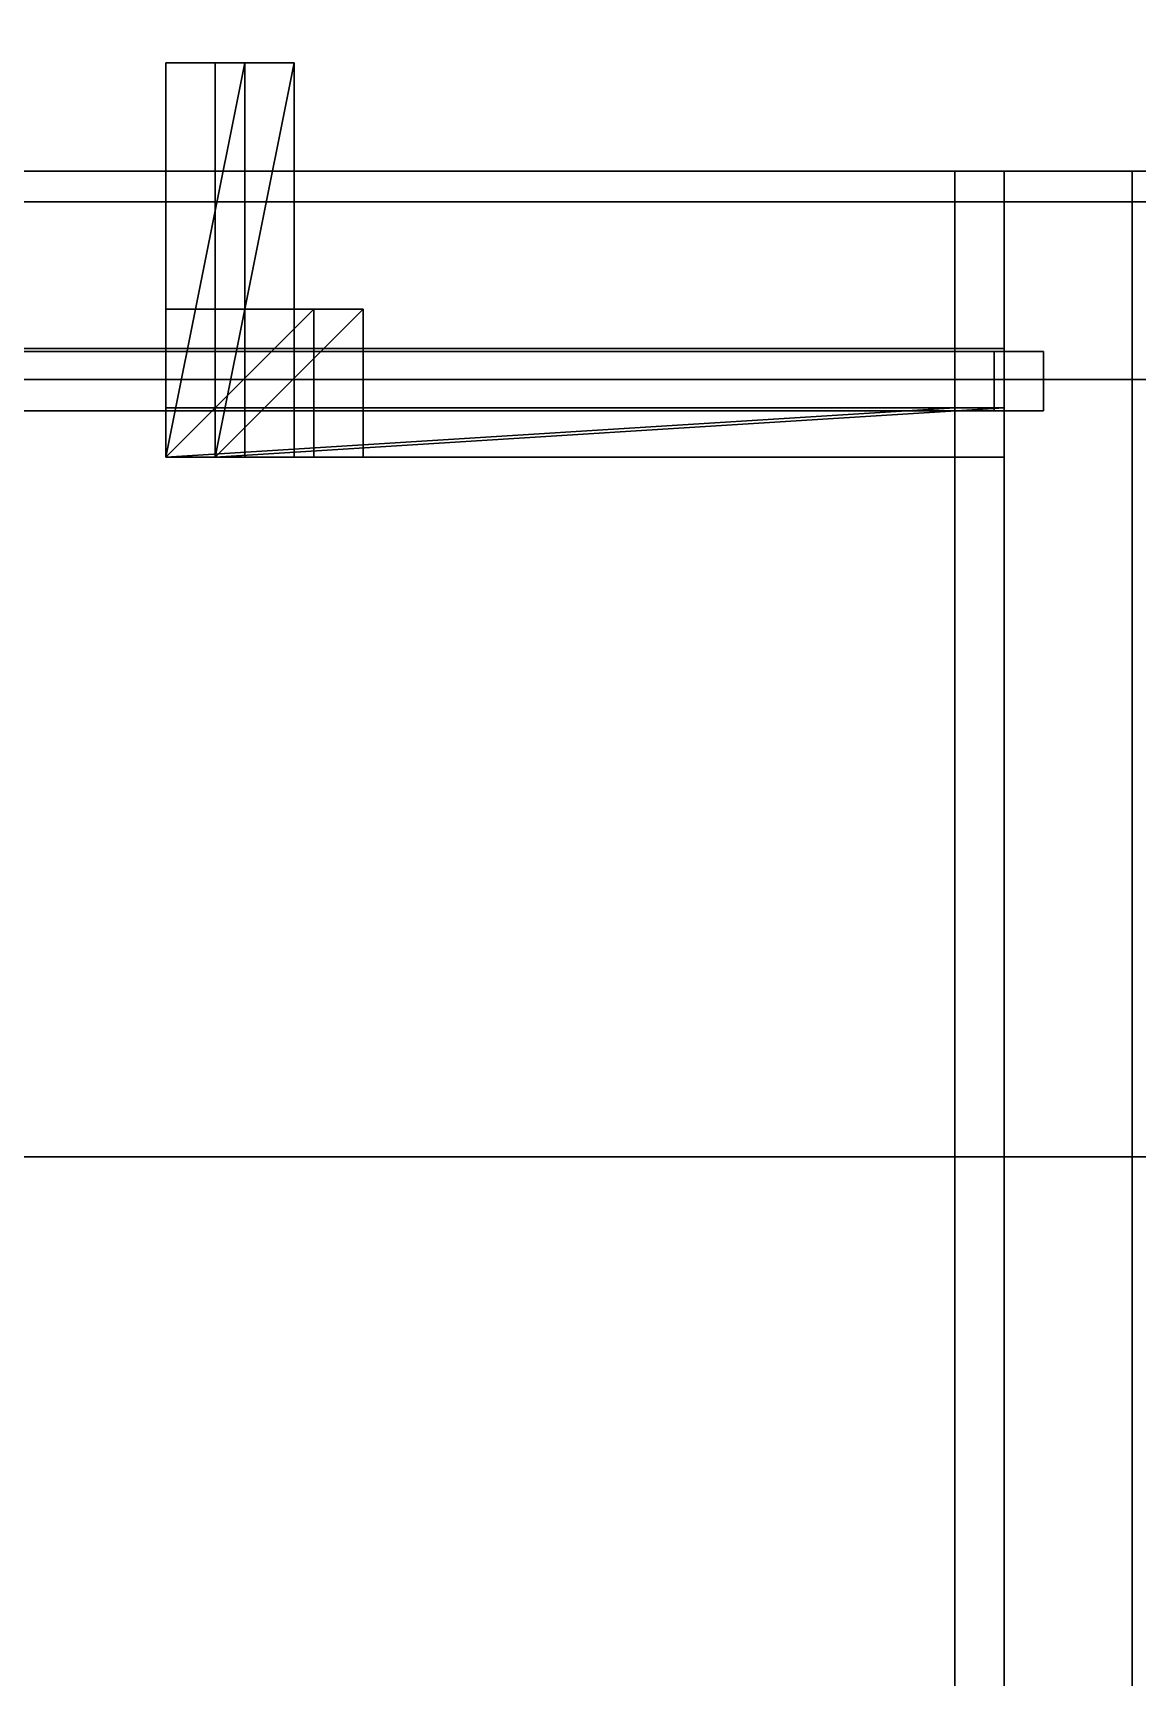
# Model space of a CAD drawing. Extents: x 0 to 5228, y -2725 to 0.
# Drawn here: x 3606 to 3718, y -302.8 to -136 of the extents above; entities that cross this region are included whole.
import ezdxf

# ---------------------------------------------------------------- set-up
doc = ezdxf.new("R2010")
doc.units = 0
for name, color, linetype in [('LAYER0', 7, 'CONTINUOUS'), ('LAYER1', 7, 'CONTINUOUS'), ('LAYER195', 45, 'CONTINUOUS'), ('LAYER228', 7, 'CONTINUOUS'), ('LAYER229', 2, 'CONTINUOUS'), ('LAYER230', 7, 'CONTINUOUS'), ('LAYER231', 253, 'CONTINUOUS'), ('LAYER232', 253, 'CONTINUOUS'), ('LAYER233', 253, 'CONTINUOUS'), ('LAYER234', 253, 'CONTINUOUS'), ('LAYER235', 253, 'CONTINUOUS'), ('LAYER236', 253, 'CONTINUOUS'), ('LAYER237', 7, 'CONTINUOUS'), ('LAYER238', 7, 'CONTINUOUS'), ('LAYER239', 7, 'CONTINUOUS'), ('LAYER241', 7, 'CONTINUOUS'), ('LAYER294', 7, 'CONTINUOUS'), ('LAYER295', 2, 'CONTINUOUS'), ('LAYER296', 7, 'CONTINUOUS'), ('LAYER297', 253, 'CONTINUOUS'), ('LAYER298', 253, 'CONTINUOUS'), ('LAYER299', 253, 'CONTINUOUS'), ('LAYER300', 253, 'CONTINUOUS'), ('LAYER301', 253, 'CONTINUOUS'), ('LAYER302', 253, 'CONTINUOUS'), ('LAYER303', 7, 'CONTINUOUS'), ('LAYER304', 7, 'CONTINUOUS'), ('LAYER305', 7, 'CONTINUOUS'), ('LAYER307', 7, 'CONTINUOUS'), ('LAYER392', 7, 'CONTINUOUS'), ('LAYER393', 7, 'CONTINUOUS'), ('LAYER640', 7, 'CONTINUOUS'), ('LAYER723', 16, 'CONTINUOUS'), ('LAYER752', 7, 'CONTINUOUS')]:
    doc.layers.add(name, color=color, linetype=linetype)

msp = doc.modelspace()

# ---------------------------------------------------------------- linework, layer by layer
at = {"layer": 'LAYER0', "invisible_edges": 1}
for points in [[(5227.5, 0), (0, -2725.14), (0, 0), (5227.5, 0)], [(5227.5, -2725.14, 5), (0, 0, 5), (0, -2725.14, 5), (5227.5, -2725.14, 5)], [(0, 0, 5), (5227.5, -2725.14, 5), (5227.5, 0, 5), (0, 0, 5)], [(0, -2725.14), (5227.5, 0), (5227.5, -2725.14), (0, -2725.14)]]:
    msp.add_3dface(points, dxfattribs=at)
at = {"layer": 'LAYER1'}
for points, invisible_edges in [([(5077.5, 0, 5), (977.5, -150, 5), (977.5, 0, 5), (5077.5, 0, 5)], 1), ([(977.5, -150, 5), (5077.5, 0, 5), (4927.5, -150, 5), (977.5, -150, 5)], 3), ([(4927.5, -150, 2523), (977.5, -150, 5), (4927.5, -150, 5), (4927.5, -150, 2523)], 1), ([(977.5, -150, 5), (4927.5, -150, 2523), (977.5, -150, 2523), (977.5, -150, 5)], 1)]:
    msp.add_3dface(points, dxfattribs=dict(at, invisible_edges=invisible_edges))
at = {"layer": 'LAYER195', "invisible_edges": 1}
for points in [[(2372.5, -150, 1575), (4391.5, -500, 1575), (4391.5, -150, 1575), (2372.5, -150, 1575)], [(4391.5, -500, 1575), (2372.5, -150, 1575), (2372.5, -500, 1575), (4391.5, -500, 1575)], [(4391.5, -150, 1557), (2372.5, -150, 1575), (4391.5, -150, 1575), (4391.5, -150, 1557)], [(2372.5, -150, 1575), (4391.5, -150, 1557), (2372.5, -150, 1557), (2372.5, -150, 1575)], [(2372.5, -500, 1557), (4391.5, -150, 1557), (4391.5, -500, 1557), (2372.5, -500, 1557)], [(4391.5, -150, 1557), (2372.5, -500, 1557), (2372.5, -150, 1557), (4391.5, -150, 1557)]]:
    msp.add_3dface(points, dxfattribs=at)
at = {"layer": 'LAYER228', "invisible_edges": 1}
for points in [[(3699.5, -150, 1938), (3063.5, -150, 1818), (3063.5, -150, 1938), (3699.5, -150, 1938)], [(3063.5, -150, 1818), (3699.5, -150, 1938), (3699.5, -150, 1818), (3063.5, -150, 1818)], [(3699.5, -168, 1818), (3063.5, -150, 1818), (3699.5, -150, 1818), (3699.5, -168, 1818)], [(3063.5, -150, 1818), (3699.5, -168, 1818), (3063.5, -168, 1818), (3063.5, -150, 1818)], [(3063.5, -168, 1938), (3699.5, -150, 1938), (3063.5, -150, 1938), (3063.5, -168, 1938)], [(3699.5, -150, 1938), (3063.5, -168, 1938), (3699.5, -168, 1938), (3699.5, -150, 1938)], [(3699.5, -150, 1938), (3699.5, -168, 1818), (3699.5, -150, 1818), (3699.5, -150, 1938)], [(3699.5, -168, 1818), (3699.5, -150, 1938), (3699.5, -168, 1938), (3699.5, -168, 1818)], [(3699.5, -168, 1818), (3063.5, -168, 1938), (3063.5, -168, 1818), (3699.5, -168, 1818)], [(3063.5, -168, 1938), (3699.5, -168, 1818), (3699.5, -168, 1938), (3063.5, -168, 1938)]]:
    msp.add_3dface(points, dxfattribs=at)
at = {"layer": 'LAYER229'}
for points in [[(3699.5, -179, 1915), (3699.5, -174, 1915), (3619.5, -179, 1915), (3699.5, -179, 1915)], [(3619.5, -179, 1915), (3699.5, -174, 1915), (3619.5, -174, 1915), (3619.5, -179, 1915)], [(3619.5, -179, 1915), (3619.5, -174, 1915), (3619.5, -179, 1892), (3619.5, -179, 1915)], [(3619.5, -179, 1892), (3619.5, -174, 1915), (3619.5, -174, 1892), (3619.5, -179, 1892)], [(3699.5, -179, 1892), (3619.5, -179, 1892), (3699.5, -174, 1892), (3699.5, -179, 1892)], [(3699.5, -174, 1892), (3619.5, -179, 1892), (3619.5, -174, 1892), (3699.5, -174, 1892)], [(3699.5, -174, 1892), (3619.5, -174, 1892), (3699.5, -174, 1915), (3699.5, -174, 1892)], [(3699.5, -174, 1915), (3619.5, -174, 1892), (3619.5, -174, 1915), (3699.5, -174, 1915)], [(3699.5, -179, 1892), (3699.5, -174, 1892), (3699.5, -179, 1915), (3699.5, -179, 1892)], [(3699.5, -179, 1915), (3699.5, -174, 1892), (3699.5, -174, 1915), (3699.5, -179, 1915)], [(3699.5, -179, 1915), (3619.5, -179, 1915), (3699.5, -179, 1892), (3699.5, -179, 1915)], [(3699.5, -179, 1892), (3619.5, -179, 1915), (3619.5, -179, 1892), (3699.5, -179, 1892)]]:
    msp.add_3dface(points, dxfattribs=at)
at = {"layer": 'LAYER230', "invisible_edges": 1}
for points in [[(3619.5, -174, 1915), (3699.5, -179, 1915), (3699.5, -174, 1915), (3619.5, -174, 1915)], [(3699.5, -179, 1915), (3619.5, -174, 1915), (3619.5, -179, 1915), (3699.5, -179, 1915)], [(3619.5, -179, 1892), (3699.5, -174, 1892), (3699.5, -179, 1892), (3619.5, -179, 1892)], [(3699.5, -174, 1892), (3619.5, -179, 1892), (3619.5, -174, 1892), (3699.5, -174, 1892)], [(3619.5, -174, 1915), (3619.5, -179, 1892), (3619.5, -179, 1915), (3619.5, -174, 1915)], [(3619.5, -179, 1892), (3619.5, -174, 1915), (3619.5, -174, 1892), (3619.5, -179, 1892)], [(3699.5, -174, 1892), (3619.5, -174, 1915), (3699.5, -174, 1915), (3699.5, -174, 1892)], [(3619.5, -174, 1915), (3699.5, -174, 1892), (3619.5, -174, 1892), (3619.5, -174, 1915)], [(3699.5, -174, 1892), (3699.5, -179, 1915), (3699.5, -179, 1892), (3699.5, -174, 1892)], [(3699.5, -179, 1915), (3699.5, -174, 1892), (3699.5, -174, 1915), (3699.5, -179, 1915)], [(3619.5, -179, 1892), (3699.5, -179, 1915), (3619.5, -179, 1915), (3619.5, -179, 1892)], [(3699.5, -179, 1915), (3619.5, -179, 1892), (3699.5, -179, 1892), (3699.5, -179, 1915)]]:
    msp.add_3dface(points, dxfattribs=at)
at = {"layer": 'LAYER231'}
for points in [[(3634.5, -179, 1915), (3634.5, -164, 1915), (3619.5, -179, 1915), (3634.5, -179, 1915)], [(3619.5, -179, 1915), (3634.5, -164, 1915), (3619.5, -164, 1915), (3619.5, -179, 1915)], [(3619.5, -179, 1915), (3619.5, -164, 1915), (3619.5, -179, 1900), (3619.5, -179, 1915)], [(3619.5, -179, 1900), (3619.5, -164, 1915), (3619.5, -164, 1900), (3619.5, -179, 1900)], [(3634.5, -179, 1900), (3619.5, -179, 1900), (3634.5, -164, 1900), (3634.5, -179, 1900)], [(3634.5, -164, 1900), (3619.5, -179, 1900), (3619.5, -164, 1900), (3634.5, -164, 1900)], [(3634.5, -164, 1900), (3619.5, -164, 1900), (3634.5, -164, 1915), (3634.5, -164, 1900)], [(3634.5, -164, 1915), (3619.5, -164, 1900), (3619.5, -164, 1915), (3634.5, -164, 1915)], [(3634.5, -179, 1900), (3634.5, -164, 1900), (3634.5, -179, 1915), (3634.5, -179, 1900)], [(3634.5, -179, 1915), (3634.5, -164, 1900), (3634.5, -164, 1915), (3634.5, -179, 1915)], [(3634.5, -179, 1915), (3619.5, -179, 1915), (3634.5, -179, 1900), (3634.5, -179, 1915)], [(3634.5, -179, 1900), (3619.5, -179, 1915), (3619.5, -179, 1900), (3634.5, -179, 1900)]]:
    msp.add_3dface(points, dxfattribs=at)
at = {"layer": 'LAYER232'}
for points in [[(3634.5, -179, 1915), (3634.5, -164, 1915), (3619.5, -179, 1915), (3634.5, -179, 1915)], [(3619.5, -179, 1915), (3634.5, -164, 1915), (3619.5, -164, 1915), (3619.5, -179, 1915)], [(3619.5, -179, 1915), (3619.5, -164, 1915), (3619.5, -179, 1900), (3619.5, -179, 1915)], [(3619.5, -179, 1900), (3619.5, -164, 1915), (3619.5, -164, 1900), (3619.5, -179, 1900)], [(3634.5, -179, 1900), (3619.5, -179, 1900), (3634.5, -164, 1900), (3634.5, -179, 1900)], [(3634.5, -164, 1900), (3619.5, -179, 1900), (3619.5, -164, 1900), (3634.5, -164, 1900)], [(3634.5, -164, 1900), (3619.5, -164, 1900), (3634.5, -164, 1915), (3634.5, -164, 1900)], [(3634.5, -164, 1915), (3619.5, -164, 1900), (3619.5, -164, 1915), (3634.5, -164, 1915)], [(3634.5, -179, 1900), (3634.5, -164, 1900), (3634.5, -179, 1915), (3634.5, -179, 1900)], [(3634.5, -179, 1915), (3634.5, -164, 1900), (3634.5, -164, 1915), (3634.5, -179, 1915)], [(3634.5, -179, 1915), (3619.5, -179, 1915), (3634.5, -179, 1900), (3634.5, -179, 1915)], [(3634.5, -179, 1900), (3619.5, -179, 1915), (3619.5, -179, 1900), (3634.5, -179, 1900)]]:
    msp.add_3dface(points, dxfattribs=at)
at = {"layer": 'LAYER233'}
for points in [[(3634.5, -179, 1915), (3634.5, -164, 1915), (3619.5, -179, 1915), (3634.5, -179, 1915)], [(3619.5, -179, 1915), (3634.5, -164, 1915), (3619.5, -164, 1915), (3619.5, -179, 1915)], [(3619.5, -179, 1915), (3619.5, -164, 1915), (3619.5, -179, 1900), (3619.5, -179, 1915)], [(3619.5, -179, 1900), (3619.5, -164, 1915), (3619.5, -164, 1900), (3619.5, -179, 1900)], [(3634.5, -179, 1900), (3619.5, -179, 1900), (3634.5, -164, 1900), (3634.5, -179, 1900)], [(3634.5, -164, 1900), (3619.5, -179, 1900), (3619.5, -164, 1900), (3634.5, -164, 1900)], [(3634.5, -164, 1900), (3619.5, -164, 1900), (3634.5, -164, 1915), (3634.5, -164, 1900)], [(3634.5, -164, 1915), (3619.5, -164, 1900), (3619.5, -164, 1915), (3634.5, -164, 1915)], [(3634.5, -179, 1900), (3634.5, -164, 1900), (3634.5, -179, 1915), (3634.5, -179, 1900)], [(3634.5, -179, 1915), (3634.5, -164, 1900), (3634.5, -164, 1915), (3634.5, -179, 1915)], [(3634.5, -179, 1915), (3619.5, -179, 1915), (3634.5, -179, 1900), (3634.5, -179, 1915)], [(3634.5, -179, 1900), (3619.5, -179, 1915), (3619.5, -179, 1900), (3634.5, -179, 1900)]]:
    msp.add_3dface(points, dxfattribs=at)
at = {"layer": 'LAYER234'}
for points in [[(3634.5, -179, 1915), (3634.5, -164, 1915), (3619.5, -179, 1915), (3634.5, -179, 1915)], [(3619.5, -179, 1915), (3634.5, -164, 1915), (3619.5, -164, 1915), (3619.5, -179, 1915)], [(3619.5, -179, 1915), (3619.5, -164, 1915), (3619.5, -179, 1900), (3619.5, -179, 1915)], [(3619.5, -179, 1900), (3619.5, -164, 1915), (3619.5, -164, 1900), (3619.5, -179, 1900)], [(3634.5, -179, 1900), (3619.5, -179, 1900), (3634.5, -164, 1900), (3634.5, -179, 1900)], [(3634.5, -164, 1900), (3619.5, -179, 1900), (3619.5, -164, 1900), (3634.5, -164, 1900)], [(3634.5, -164, 1900), (3619.5, -164, 1900), (3634.5, -164, 1915), (3634.5, -164, 1900)], [(3634.5, -164, 1915), (3619.5, -164, 1900), (3619.5, -164, 1915), (3634.5, -164, 1915)], [(3634.5, -179, 1900), (3634.5, -164, 1900), (3634.5, -179, 1915), (3634.5, -179, 1900)], [(3634.5, -179, 1915), (3634.5, -164, 1900), (3634.5, -164, 1915), (3634.5, -179, 1915)], [(3634.5, -179, 1915), (3619.5, -179, 1915), (3634.5, -179, 1900), (3634.5, -179, 1915)], [(3634.5, -179, 1900), (3619.5, -179, 1915), (3619.5, -179, 1900), (3634.5, -179, 1900)]]:
    msp.add_3dface(points, dxfattribs=at)
at = {"layer": 'LAYER235'}
for points in [[(3627.5, -179, 1915), (3627.5, -139, 1915), (3619.5, -179, 1915), (3627.5, -179, 1915)], [(3619.5, -179, 1915), (3627.5, -139, 1915), (3619.5, -139, 1915), (3619.5, -179, 1915)], [(3619.5, -179, 1915), (3619.5, -139, 1915), (3619.5, -179, 1907), (3619.5, -179, 1915)], [(3619.5, -179, 1907), (3619.5, -139, 1915), (3619.5, -139, 1907), (3619.5, -179, 1907)], [(3627.5, -179, 1907), (3619.5, -179, 1907), (3627.5, -139, 1907), (3627.5, -179, 1907)], [(3627.5, -139, 1907), (3619.5, -179, 1907), (3619.5, -139, 1907), (3627.5, -139, 1907)], [(3627.5, -139, 1907), (3619.5, -139, 1907), (3627.5, -139, 1915), (3627.5, -139, 1907)], [(3627.5, -139, 1915), (3619.5, -139, 1907), (3619.5, -139, 1915), (3627.5, -139, 1915)], [(3627.5, -179, 1907), (3627.5, -139, 1907), (3627.5, -179, 1915), (3627.5, -179, 1907)], [(3627.5, -179, 1915), (3627.5, -139, 1907), (3627.5, -139, 1915), (3627.5, -179, 1915)], [(3627.5, -179, 1915), (3619.5, -179, 1915), (3627.5, -179, 1907), (3627.5, -179, 1915)], [(3627.5, -179, 1907), (3619.5, -179, 1915), (3619.5, -179, 1907), (3627.5, -179, 1907)]]:
    msp.add_3dface(points, dxfattribs=at)
at = {"layer": 'LAYER236'}
for points in [[(3699.5, -179, 1915), (3699.5, -174, 1915), (3619.5, -179, 1915), (3699.5, -179, 1915)], [(3619.5, -179, 1915), (3699.5, -174, 1915), (3619.5, -174, 1915), (3619.5, -179, 1915)], [(3619.5, -179, 1915), (3619.5, -174, 1915), (3619.5, -179, 1899), (3619.5, -179, 1915)], [(3619.5, -179, 1899), (3619.5, -174, 1915), (3619.5, -174, 1899), (3619.5, -179, 1899)], [(3699.5, -179, 1899), (3619.5, -179, 1899), (3699.5, -174, 1899), (3699.5, -179, 1899)], [(3699.5, -174, 1899), (3619.5, -179, 1899), (3619.5, -174, 1899), (3699.5, -174, 1899)], [(3699.5, -174, 1899), (3619.5, -174, 1899), (3699.5, -174, 1915), (3699.5, -174, 1899)], [(3699.5, -174, 1915), (3619.5, -174, 1899), (3619.5, -174, 1915), (3699.5, -174, 1915)], [(3699.5, -179, 1899), (3699.5, -174, 1899), (3699.5, -179, 1915), (3699.5, -179, 1899)], [(3699.5, -179, 1915), (3699.5, -174, 1899), (3699.5, -174, 1915), (3699.5, -179, 1915)], [(3699.5, -179, 1915), (3619.5, -179, 1915), (3699.5, -179, 1899), (3699.5, -179, 1915)], [(3699.5, -179, 1899), (3619.5, -179, 1915), (3619.5, -179, 1899), (3699.5, -179, 1899)]]:
    msp.add_3dface(points, dxfattribs=at)
at = {"layer": 'LAYER237', "invisible_edges": 1}
for points in [[(3063.5, -150, 1956), (3699.5, -500, 1956), (3699.5, -150, 1956), (3063.5, -150, 1956)], [(3699.5, -500, 1956), (3063.5, -150, 1956), (3063.5, -500, 1956), (3699.5, -500, 1956)], [(3699.5, -150, 1938), (3063.5, -150, 1956), (3699.5, -150, 1956), (3699.5, -150, 1938)], [(3063.5, -150, 1956), (3699.5, -150, 1938), (3063.5, -150, 1938), (3063.5, -150, 1956)], [(3063.5, -500, 1938), (3699.5, -150, 1938), (3699.5, -500, 1938), (3063.5, -500, 1938)], [(3699.5, -150, 1938), (3063.5, -500, 1938), (3063.5, -150, 1938), (3699.5, -150, 1938)], [(3699.5, -150, 1938), (3699.5, -500, 1956), (3699.5, -500, 1938), (3699.5, -150, 1938)], [(3699.5, -500, 1956), (3699.5, -150, 1938), (3699.5, -150, 1956), (3699.5, -500, 1956)]]:
    msp.add_3dface(points, dxfattribs=at)
at = {"layer": 'LAYER238', "invisible_edges": 1}
for points in [[(3699.5, -150, 1576), (3063.5, -500, 1576), (3063.5, -150, 1576), (3699.5, -150, 1576)], [(3063.5, -500, 1576), (3699.5, -150, 1576), (3699.5, -500, 1576), (3063.5, -500, 1576)], [(3063.5, -150, 1594), (3699.5, -150, 1576), (3063.5, -150, 1576), (3063.5, -150, 1594)], [(3699.5, -150, 1576), (3063.5, -150, 1594), (3699.5, -150, 1594), (3699.5, -150, 1576)], [(3699.5, -500, 1594), (3063.5, -150, 1594), (3063.5, -500, 1594), (3699.5, -500, 1594)], [(3063.5, -150, 1594), (3699.5, -500, 1594), (3699.5, -150, 1594), (3063.5, -150, 1594)], [(3699.5, -150, 1576), (3699.5, -500, 1594), (3699.5, -500, 1576), (3699.5, -150, 1576)], [(3699.5, -500, 1594), (3699.5, -150, 1576), (3699.5, -150, 1594), (3699.5, -500, 1594)]]:
    msp.add_3dface(points, dxfattribs=at)
at = {"layer": 'LAYER239', "invisible_edges": 1}
for points in [[(3059.5, -168.2998, 1590), (3703.5, -168.2998, 1942), (3703.5, -168.2998, 1590), (3059.5, -168.2998, 1590)], [(3703.5, -168.2998, 1942), (3059.5, -168.2998, 1590), (3059.5, -168.2998, 1942), (3703.5, -168.2998, 1942)], [(3059.5, -174.2998, 1942), (3703.5, -168.2998, 1942), (3059.5, -168.2998, 1942), (3059.5, -174.2998, 1942)], [(3703.5, -168.2998, 1942), (3059.5, -174.2998, 1942), (3703.5, -174.2998, 1942), (3703.5, -168.2998, 1942)], [(3703.5, -174.2998, 1590), (3059.5, -168.2998, 1590), (3703.5, -168.2998, 1590), (3703.5, -174.2998, 1590)], [(3059.5, -168.2998, 1590), (3703.5, -174.2998, 1590), (3059.5, -174.2998, 1590), (3059.5, -168.2998, 1590)], [(3703.5, -174.2998, 1590), (3703.5, -168.2998, 1942), (3703.5, -174.2998, 1942), (3703.5, -174.2998, 1590)], [(3703.5, -168.2998, 1942), (3703.5, -174.2998, 1590), (3703.5, -168.2998, 1590), (3703.5, -168.2998, 1942)], [(3059.5, -174.2998, 1942), (3703.5, -174.2998, 1590), (3703.5, -174.2998, 1942), (3059.5, -174.2998, 1942)], [(3703.5, -174.2998, 1590), (3059.5, -174.2998, 1942), (3059.5, -174.2998, 1590), (3703.5, -174.2998, 1590)]]:
    msp.add_3dface(points, dxfattribs=at)
at = {"layer": 'LAYER241', "invisible_edges": 1}
for points in [[(3699.5, -150, 1575), (3699.5, -500, 1957), (3699.5, -150, 1957), (3699.5, -150, 1575)], [(3699.5, -500, 1957), (3699.5, -150, 1575), (3699.5, -500, 1575), (3699.5, -500, 1957)], [(3699.5, -150, 1575), (3717.5, -500, 1575), (3699.5, -500, 1575), (3699.5, -150, 1575)], [(3717.5, -500, 1575), (3699.5, -150, 1575), (3717.5, -150, 1575), (3717.5, -500, 1575)], [(3717.5, -150, 1957), (3699.5, -500, 1957), (3717.5, -500, 1957), (3717.5, -150, 1957)], [(3699.5, -500, 1957), (3717.5, -150, 1957), (3699.5, -150, 1957), (3699.5, -500, 1957)], [(3717.5, -150, 1957), (3699.5, -150, 1575), (3699.5, -150, 1957), (3717.5, -150, 1957)], [(3699.5, -150, 1575), (3717.5, -150, 1957), (3717.5, -150, 1575), (3699.5, -150, 1575)], [(3717.5, -500, 1575), (3717.5, -150, 1957), (3717.5, -500, 1957), (3717.5, -500, 1575)], [(3717.5, -150, 1957), (3717.5, -500, 1575), (3717.5, -150, 1575), (3717.5, -150, 1957)]]:
    msp.add_3dface(points, dxfattribs=at)
at = {"layer": 'LAYER294', "invisible_edges": 1}
for points in [[(3704.5, -150, 2456), (3056.5, -150, 2336), (3056.5, -150, 2456), (3704.5, -150, 2456)], [(3056.5, -150, 2336), (3704.5, -150, 2456), (3704.5, -150, 2336), (3056.5, -150, 2336)], [(3704.5, -168, 2336), (3056.5, -150, 2336), (3704.5, -150, 2336), (3704.5, -168, 2336)], [(3056.5, -150, 2336), (3704.5, -168, 2336), (3056.5, -168, 2336), (3056.5, -150, 2336)], [(3056.5, -168, 2456), (3704.5, -150, 2456), (3056.5, -150, 2456), (3056.5, -168, 2456)], [(3704.5, -150, 2456), (3056.5, -168, 2456), (3704.5, -168, 2456), (3704.5, -150, 2456)], [(3704.5, -150, 2456), (3704.5, -168, 2336), (3704.5, -150, 2336), (3704.5, -150, 2456)], [(3704.5, -168, 2336), (3704.5, -150, 2456), (3704.5, -168, 2456), (3704.5, -168, 2336)], [(3704.5, -168, 2336), (3056.5, -168, 2456), (3056.5, -168, 2336), (3704.5, -168, 2336)], [(3056.5, -168, 2456), (3704.5, -168, 2336), (3704.5, -168, 2456), (3056.5, -168, 2456)]]:
    msp.add_3dface(points, dxfattribs=at)
at = {"layer": 'LAYER295'}
for points in [[(3704.5, -179, 2433), (3704.5, -174, 2433), (3624.5, -179, 2433), (3704.5, -179, 2433)], [(3624.5, -179, 2433), (3704.5, -174, 2433), (3624.5, -174, 2433), (3624.5, -179, 2433)], [(3624.5, -179, 2433), (3624.5, -174, 2433), (3624.5, -179, 2410), (3624.5, -179, 2433)], [(3624.5, -179, 2410), (3624.5, -174, 2433), (3624.5, -174, 2410), (3624.5, -179, 2410)], [(3704.5, -179, 2410), (3624.5, -179, 2410), (3704.5, -174, 2410), (3704.5, -179, 2410)], [(3704.5, -174, 2410), (3624.5, -179, 2410), (3624.5, -174, 2410), (3704.5, -174, 2410)], [(3704.5, -174, 2410), (3624.5, -174, 2410), (3704.5, -174, 2433), (3704.5, -174, 2410)], [(3704.5, -174, 2433), (3624.5, -174, 2410), (3624.5, -174, 2433), (3704.5, -174, 2433)], [(3704.5, -179, 2410), (3704.5, -174, 2410), (3704.5, -179, 2433), (3704.5, -179, 2410)], [(3704.5, -179, 2433), (3704.5, -174, 2410), (3704.5, -174, 2433), (3704.5, -179, 2433)], [(3704.5, -179, 2433), (3624.5, -179, 2433), (3704.5, -179, 2410), (3704.5, -179, 2433)], [(3704.5, -179, 2410), (3624.5, -179, 2433), (3624.5, -179, 2410), (3704.5, -179, 2410)]]:
    msp.add_3dface(points, dxfattribs=at)
at = {"layer": 'LAYER296', "invisible_edges": 1}
for points in [[(3624.5, -174, 2433), (3704.5, -179, 2433), (3704.5, -174, 2433), (3624.5, -174, 2433)], [(3704.5, -179, 2433), (3624.5, -174, 2433), (3624.5, -179, 2433), (3704.5, -179, 2433)], [(3624.5, -179, 2410), (3704.5, -174, 2410), (3704.5, -179, 2410), (3624.5, -179, 2410)], [(3704.5, -174, 2410), (3624.5, -179, 2410), (3624.5, -174, 2410), (3704.5, -174, 2410)], [(3624.5, -174, 2433), (3624.5, -179, 2410), (3624.5, -179, 2433), (3624.5, -174, 2433)], [(3624.5, -179, 2410), (3624.5, -174, 2433), (3624.5, -174, 2410), (3624.5, -179, 2410)], [(3704.5, -174, 2410), (3624.5, -174, 2433), (3704.5, -174, 2433), (3704.5, -174, 2410)], [(3624.5, -174, 2433), (3704.5, -174, 2410), (3624.5, -174, 2410), (3624.5, -174, 2433)], [(3704.5, -174, 2410), (3704.5, -179, 2433), (3704.5, -179, 2410), (3704.5, -174, 2410)], [(3704.5, -179, 2433), (3704.5, -174, 2410), (3704.5, -174, 2433), (3704.5, -179, 2433)], [(3624.5, -179, 2410), (3704.5, -179, 2433), (3624.5, -179, 2433), (3624.5, -179, 2410)], [(3704.5, -179, 2433), (3624.5, -179, 2410), (3704.5, -179, 2410), (3704.5, -179, 2433)]]:
    msp.add_3dface(points, dxfattribs=at)
at = {"layer": 'LAYER297'}
for points in [[(3639.5, -179, 2433), (3639.5, -164, 2433), (3624.5, -179, 2433), (3639.5, -179, 2433)], [(3624.5, -179, 2433), (3639.5, -164, 2433), (3624.5, -164, 2433), (3624.5, -179, 2433)], [(3624.5, -179, 2433), (3624.5, -164, 2433), (3624.5, -179, 2418), (3624.5, -179, 2433)], [(3624.5, -179, 2418), (3624.5, -164, 2433), (3624.5, -164, 2418), (3624.5, -179, 2418)], [(3639.5, -179, 2418), (3624.5, -179, 2418), (3639.5, -164, 2418), (3639.5, -179, 2418)], [(3639.5, -164, 2418), (3624.5, -179, 2418), (3624.5, -164, 2418), (3639.5, -164, 2418)], [(3639.5, -164, 2418), (3624.5, -164, 2418), (3639.5, -164, 2433), (3639.5, -164, 2418)], [(3639.5, -164, 2433), (3624.5, -164, 2418), (3624.5, -164, 2433), (3639.5, -164, 2433)], [(3639.5, -179, 2418), (3639.5, -164, 2418), (3639.5, -179, 2433), (3639.5, -179, 2418)], [(3639.5, -179, 2433), (3639.5, -164, 2418), (3639.5, -164, 2433), (3639.5, -179, 2433)], [(3639.5, -179, 2433), (3624.5, -179, 2433), (3639.5, -179, 2418), (3639.5, -179, 2433)], [(3639.5, -179, 2418), (3624.5, -179, 2433), (3624.5, -179, 2418), (3639.5, -179, 2418)]]:
    msp.add_3dface(points, dxfattribs=at)
at = {"layer": 'LAYER298'}
for points in [[(3639.5, -179, 2433), (3639.5, -164, 2433), (3624.5, -179, 2433), (3639.5, -179, 2433)], [(3624.5, -179, 2433), (3639.5, -164, 2433), (3624.5, -164, 2433), (3624.5, -179, 2433)], [(3624.5, -179, 2433), (3624.5, -164, 2433), (3624.5, -179, 2418), (3624.5, -179, 2433)], [(3624.5, -179, 2418), (3624.5, -164, 2433), (3624.5, -164, 2418), (3624.5, -179, 2418)], [(3639.5, -179, 2418), (3624.5, -179, 2418), (3639.5, -164, 2418), (3639.5, -179, 2418)], [(3639.5, -164, 2418), (3624.5, -179, 2418), (3624.5, -164, 2418), (3639.5, -164, 2418)], [(3639.5, -164, 2418), (3624.5, -164, 2418), (3639.5, -164, 2433), (3639.5, -164, 2418)], [(3639.5, -164, 2433), (3624.5, -164, 2418), (3624.5, -164, 2433), (3639.5, -164, 2433)], [(3639.5, -179, 2418), (3639.5, -164, 2418), (3639.5, -179, 2433), (3639.5, -179, 2418)], [(3639.5, -179, 2433), (3639.5, -164, 2418), (3639.5, -164, 2433), (3639.5, -179, 2433)], [(3639.5, -179, 2433), (3624.5, -179, 2433), (3639.5, -179, 2418), (3639.5, -179, 2433)], [(3639.5, -179, 2418), (3624.5, -179, 2433), (3624.5, -179, 2418), (3639.5, -179, 2418)]]:
    msp.add_3dface(points, dxfattribs=at)
at = {"layer": 'LAYER299'}
for points in [[(3639.5, -179, 2433), (3639.5, -164, 2433), (3624.5, -179, 2433), (3639.5, -179, 2433)], [(3624.5, -179, 2433), (3639.5, -164, 2433), (3624.5, -164, 2433), (3624.5, -179, 2433)], [(3624.5, -179, 2433), (3624.5, -164, 2433), (3624.5, -179, 2418), (3624.5, -179, 2433)], [(3624.5, -179, 2418), (3624.5, -164, 2433), (3624.5, -164, 2418), (3624.5, -179, 2418)], [(3639.5, -179, 2418), (3624.5, -179, 2418), (3639.5, -164, 2418), (3639.5, -179, 2418)], [(3639.5, -164, 2418), (3624.5, -179, 2418), (3624.5, -164, 2418), (3639.5, -164, 2418)], [(3639.5, -164, 2418), (3624.5, -164, 2418), (3639.5, -164, 2433), (3639.5, -164, 2418)], [(3639.5, -164, 2433), (3624.5, -164, 2418), (3624.5, -164, 2433), (3639.5, -164, 2433)], [(3639.5, -179, 2418), (3639.5, -164, 2418), (3639.5, -179, 2433), (3639.5, -179, 2418)], [(3639.5, -179, 2433), (3639.5, -164, 2418), (3639.5, -164, 2433), (3639.5, -179, 2433)], [(3639.5, -179, 2433), (3624.5, -179, 2433), (3639.5, -179, 2418), (3639.5, -179, 2433)], [(3639.5, -179, 2418), (3624.5, -179, 2433), (3624.5, -179, 2418), (3639.5, -179, 2418)]]:
    msp.add_3dface(points, dxfattribs=at)
at = {"layer": 'LAYER300'}
for points in [[(3639.5, -179, 2433), (3639.5, -164, 2433), (3624.5, -179, 2433), (3639.5, -179, 2433)], [(3624.5, -179, 2433), (3639.5, -164, 2433), (3624.5, -164, 2433), (3624.5, -179, 2433)], [(3624.5, -179, 2433), (3624.5, -164, 2433), (3624.5, -179, 2418), (3624.5, -179, 2433)], [(3624.5, -179, 2418), (3624.5, -164, 2433), (3624.5, -164, 2418), (3624.5, -179, 2418)], [(3639.5, -179, 2418), (3624.5, -179, 2418), (3639.5, -164, 2418), (3639.5, -179, 2418)], [(3639.5, -164, 2418), (3624.5, -179, 2418), (3624.5, -164, 2418), (3639.5, -164, 2418)], [(3639.5, -164, 2418), (3624.5, -164, 2418), (3639.5, -164, 2433), (3639.5, -164, 2418)], [(3639.5, -164, 2433), (3624.5, -164, 2418), (3624.5, -164, 2433), (3639.5, -164, 2433)], [(3639.5, -179, 2418), (3639.5, -164, 2418), (3639.5, -179, 2433), (3639.5, -179, 2418)], [(3639.5, -179, 2433), (3639.5, -164, 2418), (3639.5, -164, 2433), (3639.5, -179, 2433)], [(3639.5, -179, 2433), (3624.5, -179, 2433), (3639.5, -179, 2418), (3639.5, -179, 2433)], [(3639.5, -179, 2418), (3624.5, -179, 2433), (3624.5, -179, 2418), (3639.5, -179, 2418)]]:
    msp.add_3dface(points, dxfattribs=at)
at = {"layer": 'LAYER301'}
for points in [[(3632.5, -179, 2433), (3632.5, -139, 2433), (3624.5, -179, 2433), (3632.5, -179, 2433)], [(3624.5, -179, 2433), (3632.5, -139, 2433), (3624.5, -139, 2433), (3624.5, -179, 2433)], [(3624.5, -179, 2433), (3624.5, -139, 2433), (3624.5, -179, 2425), (3624.5, -179, 2433)], [(3624.5, -179, 2425), (3624.5, -139, 2433), (3624.5, -139, 2425), (3624.5, -179, 2425)], [(3632.5, -179, 2425), (3624.5, -179, 2425), (3632.5, -139, 2425), (3632.5, -179, 2425)], [(3632.5, -139, 2425), (3624.5, -179, 2425), (3624.5, -139, 2425), (3632.5, -139, 2425)], [(3632.5, -139, 2425), (3624.5, -139, 2425), (3632.5, -139, 2433), (3632.5, -139, 2425)], [(3632.5, -139, 2433), (3624.5, -139, 2425), (3624.5, -139, 2433), (3632.5, -139, 2433)], [(3632.5, -179, 2425), (3632.5, -139, 2425), (3632.5, -179, 2433), (3632.5, -179, 2425)], [(3632.5, -179, 2433), (3632.5, -139, 2425), (3632.5, -139, 2433), (3632.5, -179, 2433)], [(3632.5, -179, 2433), (3624.5, -179, 2433), (3632.5, -179, 2425), (3632.5, -179, 2433)], [(3632.5, -179, 2425), (3624.5, -179, 2433), (3624.5, -179, 2425), (3632.5, -179, 2425)]]:
    msp.add_3dface(points, dxfattribs=at)
at = {"layer": 'LAYER302'}
for points in [[(3704.5, -179, 2433), (3704.5, -174, 2433), (3624.5, -179, 2433), (3704.5, -179, 2433)], [(3624.5, -179, 2433), (3704.5, -174, 2433), (3624.5, -174, 2433), (3624.5, -179, 2433)], [(3624.5, -179, 2433), (3624.5, -174, 2433), (3624.5, -179, 2417), (3624.5, -179, 2433)], [(3624.5, -179, 2417), (3624.5, -174, 2433), (3624.5, -174, 2417), (3624.5, -179, 2417)], [(3704.5, -179, 2417), (3624.5, -179, 2417), (3704.5, -174, 2417), (3704.5, -179, 2417)], [(3704.5, -174, 2417), (3624.5, -179, 2417), (3624.5, -174, 2417), (3704.5, -174, 2417)], [(3704.5, -174, 2417), (3624.5, -174, 2417), (3704.5, -174, 2433), (3704.5, -174, 2417)], [(3704.5, -174, 2433), (3624.5, -174, 2417), (3624.5, -174, 2433), (3704.5, -174, 2433)], [(3704.5, -179, 2417), (3704.5, -174, 2417), (3704.5, -179, 2433), (3704.5, -179, 2417)], [(3704.5, -179, 2433), (3704.5, -174, 2417), (3704.5, -174, 2433), (3704.5, -179, 2433)], [(3704.5, -179, 2433), (3624.5, -179, 2433), (3704.5, -179, 2417), (3704.5, -179, 2433)], [(3704.5, -179, 2417), (3624.5, -179, 2433), (3624.5, -179, 2417), (3704.5, -179, 2417)]]:
    msp.add_3dface(points, dxfattribs=at)
at = {"layer": 'LAYER303', "invisible_edges": 1}
for points in [[(3056.5, -150, 2474), (3704.5, -730, 2474), (3704.5, -150, 2474), (3056.5, -150, 2474)], [(3704.5, -730, 2474), (3056.5, -150, 2474), (3056.5, -730, 2474), (3704.5, -730, 2474)], [(3704.5, -150, 2456), (3056.5, -150, 2474), (3704.5, -150, 2474), (3704.5, -150, 2456)], [(3056.5, -150, 2474), (3704.5, -150, 2456), (3056.5, -150, 2456), (3056.5, -150, 2474)], [(3056.5, -730, 2456), (3704.5, -150, 2456), (3704.5, -730, 2456), (3056.5, -730, 2456)], [(3704.5, -150, 2456), (3056.5, -730, 2456), (3056.5, -150, 2456), (3704.5, -150, 2456)], [(3704.5, -150, 2456), (3704.5, -730, 2474), (3704.5, -730, 2456), (3704.5, -150, 2456)], [(3704.5, -730, 2474), (3704.5, -150, 2456), (3704.5, -150, 2474), (3704.5, -730, 2474)]]:
    msp.add_3dface(points, dxfattribs=at)
at = {"layer": 'LAYER304', "invisible_edges": 1}
for points in [[(3704.5, -150, 1994), (3056.5, -730, 1994), (3056.5, -150, 1994), (3704.5, -150, 1994)], [(3056.5, -730, 1994), (3704.5, -150, 1994), (3704.5, -730, 1994), (3056.5, -730, 1994)], [(3056.5, -150, 2012), (3704.5, -150, 1994), (3056.5, -150, 1994), (3056.5, -150, 2012)], [(3704.5, -150, 1994), (3056.5, -150, 2012), (3704.5, -150, 2012), (3704.5, -150, 1994)], [(3704.5, -730, 2012), (3056.5, -150, 2012), (3056.5, -730, 2012), (3704.5, -730, 2012)], [(3056.5, -150, 2012), (3704.5, -730, 2012), (3704.5, -150, 2012), (3056.5, -150, 2012)], [(3704.5, -150, 1994), (3704.5, -730, 2012), (3704.5, -730, 1994), (3704.5, -150, 1994)], [(3704.5, -730, 2012), (3704.5, -150, 1994), (3704.5, -150, 2012), (3704.5, -730, 2012)]]:
    msp.add_3dface(points, dxfattribs=at)
at = {"layer": 'LAYER305', "invisible_edges": 1}
for points in [[(3052.5, -168.2998, 2008), (3708.5, -168.2998, 2460), (3708.5, -168.2998, 2008), (3052.5, -168.2998, 2008)], [(3708.5, -168.2998, 2460), (3052.5, -168.2998, 2008), (3052.5, -168.2998, 2460), (3708.5, -168.2998, 2460)], [(3052.5, -174.2998, 2460), (3708.5, -168.2998, 2460), (3052.5, -168.2998, 2460), (3052.5, -174.2998, 2460)], [(3708.5, -168.2998, 2460), (3052.5, -174.2998, 2460), (3708.5, -174.2998, 2460), (3708.5, -168.2998, 2460)], [(3708.5, -174.2998, 2008), (3052.5, -168.2998, 2008), (3708.5, -168.2998, 2008), (3708.5, -174.2998, 2008)], [(3052.5, -168.2998, 2008), (3708.5, -174.2998, 2008), (3052.5, -174.2998, 2008), (3052.5, -168.2998, 2008)], [(3708.5, -174.2998, 2008), (3708.5, -168.2998, 2460), (3708.5, -174.2998, 2460), (3708.5, -174.2998, 2008)], [(3708.5, -168.2998, 2460), (3708.5, -174.2998, 2008), (3708.5, -168.2998, 2008), (3708.5, -168.2998, 2460)], [(3052.5, -174.2998, 2460), (3708.5, -174.2998, 2008), (3708.5, -174.2998, 2460), (3052.5, -174.2998, 2460)], [(3708.5, -174.2998, 2008), (3052.5, -174.2998, 2460), (3052.5, -174.2998, 2008), (3708.5, -174.2998, 2008)]]:
    msp.add_3dface(points, dxfattribs=at)
at = {"layer": 'LAYER307', "invisible_edges": 1}
for points in [[(3704.5, -150, 1993), (3704.5, -730, 2475), (3704.5, -150, 2475), (3704.5, -150, 1993)], [(3704.5, -730, 2475), (3704.5, -150, 1993), (3704.5, -730, 1993), (3704.5, -730, 2475)], [(3704.5, -150, 1993), (3722.5, -730, 1993), (3704.5, -730, 1993), (3704.5, -150, 1993)], [(3722.5, -730, 1993), (3704.5, -150, 1993), (3722.5, -150, 1993), (3722.5, -730, 1993)], [(3722.5, -150, 2475), (3704.5, -730, 2475), (3722.5, -730, 2475), (3722.5, -150, 2475)], [(3704.5, -730, 2475), (3722.5, -150, 2475), (3704.5, -150, 2475), (3704.5, -730, 2475)], [(3722.5, -150, 2475), (3704.5, -150, 1993), (3704.5, -150, 2475), (3722.5, -150, 2475)], [(3704.5, -150, 1993), (3722.5, -150, 2475), (3722.5, -150, 1993), (3704.5, -150, 1993)]]:
    msp.add_3dface(points, dxfattribs=at)
at = {"layer": 'LAYER392', "invisible_edges": 1}
for points in [[(4390.5, -150, 1957), (2372.5, -250, 1957), (2372.5, -150, 1957), (4390.5, -150, 1957)], [(2372.5, -250, 1957), (4390.5, -150, 1957), (4390.5, -250, 1957), (2372.5, -250, 1957)], [(2372.5, -150, 1975), (4390.5, -150, 1957), (2372.5, -150, 1957), (2372.5, -150, 1975)], [(4390.5, -150, 1957), (2372.5, -150, 1975), (4390.5, -150, 1975), (4390.5, -150, 1957)], [(4390.5, -250, 1975), (2372.5, -150, 1975), (2372.5, -250, 1975), (4390.5, -250, 1975)], [(2372.5, -150, 1975), (4390.5, -250, 1975), (4390.5, -150, 1975), (2372.5, -150, 1975)], [(4390.5, -250, 1975), (2372.5, -250, 1957), (4390.5, -250, 1957), (4390.5, -250, 1975)], [(2372.5, -250, 1957), (4390.5, -250, 1975), (2372.5, -250, 1975), (2372.5, -250, 1957)]]:
    msp.add_3dface(points, dxfattribs=at)
at = {"layer": 'LAYER393', "invisible_edges": 1}
for points in [[(4390.5, -150, 1975), (2372.5, -250, 1975), (2372.5, -150, 1975), (4390.5, -150, 1975)], [(2372.5, -250, 1975), (4390.5, -150, 1975), (4390.5, -250, 1975), (2372.5, -250, 1975)], [(2372.5, -150, 1993), (4390.5, -150, 1975), (2372.5, -150, 1975), (2372.5, -150, 1993)], [(4390.5, -150, 1975), (2372.5, -150, 1993), (4390.5, -150, 1993), (4390.5, -150, 1975)], [(4390.5, -250, 1993), (2372.5, -150, 1993), (2372.5, -250, 1993), (4390.5, -250, 1993)], [(2372.5, -150, 1993), (4390.5, -250, 1993), (4390.5, -150, 1993), (2372.5, -150, 1993)], [(4390.5, -250, 1993), (2372.5, -250, 1975), (4390.5, -250, 1975), (4390.5, -250, 1993)], [(2372.5, -250, 1975), (4390.5, -250, 1993), (2372.5, -250, 1993), (2372.5, -250, 1975)]]:
    msp.add_3dface(points, dxfattribs=at)
at = {"layer": 'LAYER640'}
for points, invisible_edges in [([(2354.5, -153.1201, 885), (4409.5, -153.1201, 925), (4409.5, -153.1201, 885), (2354.5, -153.1201, 885)], 1), ([(4409.5, -153.1201, 925), (2354.5, -153.1201, 885), (2354.5, -153.1201, 925), (4409.5, -153.1201, 925)], 1), ([(4409.5, -153.1201, 885), (3194.29, -296.75, 885), (2354.5, -153.1201, 885), (4409.5, -153.1201, 885)], 3), ([(2354.5, -153.1201, 925), (2849.01, -296.75, 925), (4409.5, -153.1201, 925), (2354.5, -153.1201, 925)], 3), ([(4409.5, -153.1201, 925), (2849.01, -296.75, 925), (2868.89, -295.5601, 925), (4409.5, -153.1201, 925)], 5), ([(3174.07, -295.5601, 925), (4409.5, -153.1201, 925), (2868.89, -295.5601, 925), (3174.07, -295.5601, 925)], 3), ([(3194.29, -296.75, 925), (4409.5, -153.1201, 925), (3174.07, -295.5601, 925), (3194.29, -296.75, 925)], 3), ([(3194.29, -296.75, 885), (4409.5, -153.1201, 885), (3213.51, -300.0601, 885), (3194.29, -296.75, 885)], 3), ([(3213.51, -300.0601, 925), (4409.5, -153.1201, 925), (3194.29, -296.75, 925), (3213.51, -300.0601, 925)], 3), ([(3213.51, -300.0601, 885), (4409.5, -153.1201, 885), (3232.06, -305.5, 885), (3213.51, -300.0601, 885)], 3), ([(3232.06, -305.5, 925), (4409.5, -153.1201, 925), (3213.51, -300.0601, 925), (3232.06, -305.5, 925)], 3), ([(3232.06, -305.5, 885), (4409.5, -153.1201, 885), (4409.5, -753.1201, 885), (3232.06, -305.5, 885)], 5), ([(4409.5, -153.1201, 925), (3232.06, -305.5, 925), (4409.5, -753.1201, 925), (4409.5, -153.1201, 925)], 3)]:
    msp.add_3dface(points, dxfattribs=dict(at, invisible_edges=invisible_edges))
at = {"layer": 'LAYER723', "invisible_edges": 1}
for points in [[(3989.5, -150, 5), (3391.5, -760, 5), (3391.5, -150, 5), (3989.5, -150, 5)], [(3391.5, -760, 5), (3989.5, -150, 5), (3989.5, -760, 5), (3391.5, -760, 5)], [(3391.5, -150, 850), (3989.5, -150, 5), (3391.5, -150, 5), (3391.5, -150, 850)], [(3989.5, -150, 5), (3391.5, -150, 850), (3989.5, -150, 850), (3989.5, -150, 5)], [(3989.5, -760, 850), (3391.5, -150, 850), (3391.5, -760, 850), (3989.5, -760, 850)], [(3391.5, -150, 850), (3989.5, -760, 850), (3989.5, -150, 850), (3391.5, -150, 850)]]:
    msp.add_3dface(points, dxfattribs=at)
at = {"layer": 'LAYER752', "invisible_edges": 1}
for points in [[(2354.5, -171.1201, 925), (4409.5, -153.1201, 925), (4409.5, -171.1201, 925), (2354.5, -171.1201, 925)], [(4409.5, -153.1201, 925), (2354.5, -171.1201, 925), (2354.5, -153.1201, 925), (4409.5, -153.1201, 925)], [(2354.5, -153.1201, 1555), (4409.5, -153.1201, 925), (2354.5, -153.1201, 925), (2354.5, -153.1201, 1555)], [(4409.5, -153.1201, 925), (2354.5, -153.1201, 1555), (4409.5, -153.1201, 1555), (4409.5, -153.1201, 925)], [(2354.5, -153.1201, 1555), (4409.5, -171.1201, 1555), (4409.5, -153.1201, 1555), (2354.5, -153.1201, 1555)], [(4409.5, -171.1201, 1555), (2354.5, -153.1201, 1555), (2354.5, -171.1201, 1555), (4409.5, -171.1201, 1555)], [(4409.5, -171.1201, 1555), (2354.5, -171.1201, 925), (4409.5, -171.1201, 925), (4409.5, -171.1201, 1555)], [(2354.5, -171.1201, 925), (4409.5, -171.1201, 1555), (2354.5, -171.1201, 1555), (2354.5, -171.1201, 925)]]:
    msp.add_3dface(points, dxfattribs=at)

# ---------------------------------------------------------------- meshes
at = {"layer": 'LAYER1'}
mesh = msp.add_polymesh((6, 2), dxfattribs=at)
for k, corner in enumerate([(4927.5, -150, 2523), (977.5, -150, 2523), (4927.5, -330, 2523), (4927.5, -150, 2523), (5077.5, -330, 2523), (4927.5, -330, 2523), (5077.5, -2165, 2523), (5077.5, -330, 2523), (2281.5, -2165, 2523), (5077.5, -2165, 2523), (2281.5, -2315, 2523), (5227.5, -2315, 2523)]):
    mesh.set_mesh_vertex(divmod(k, 2), corner)

doc.saveas('drawing.dxf')
